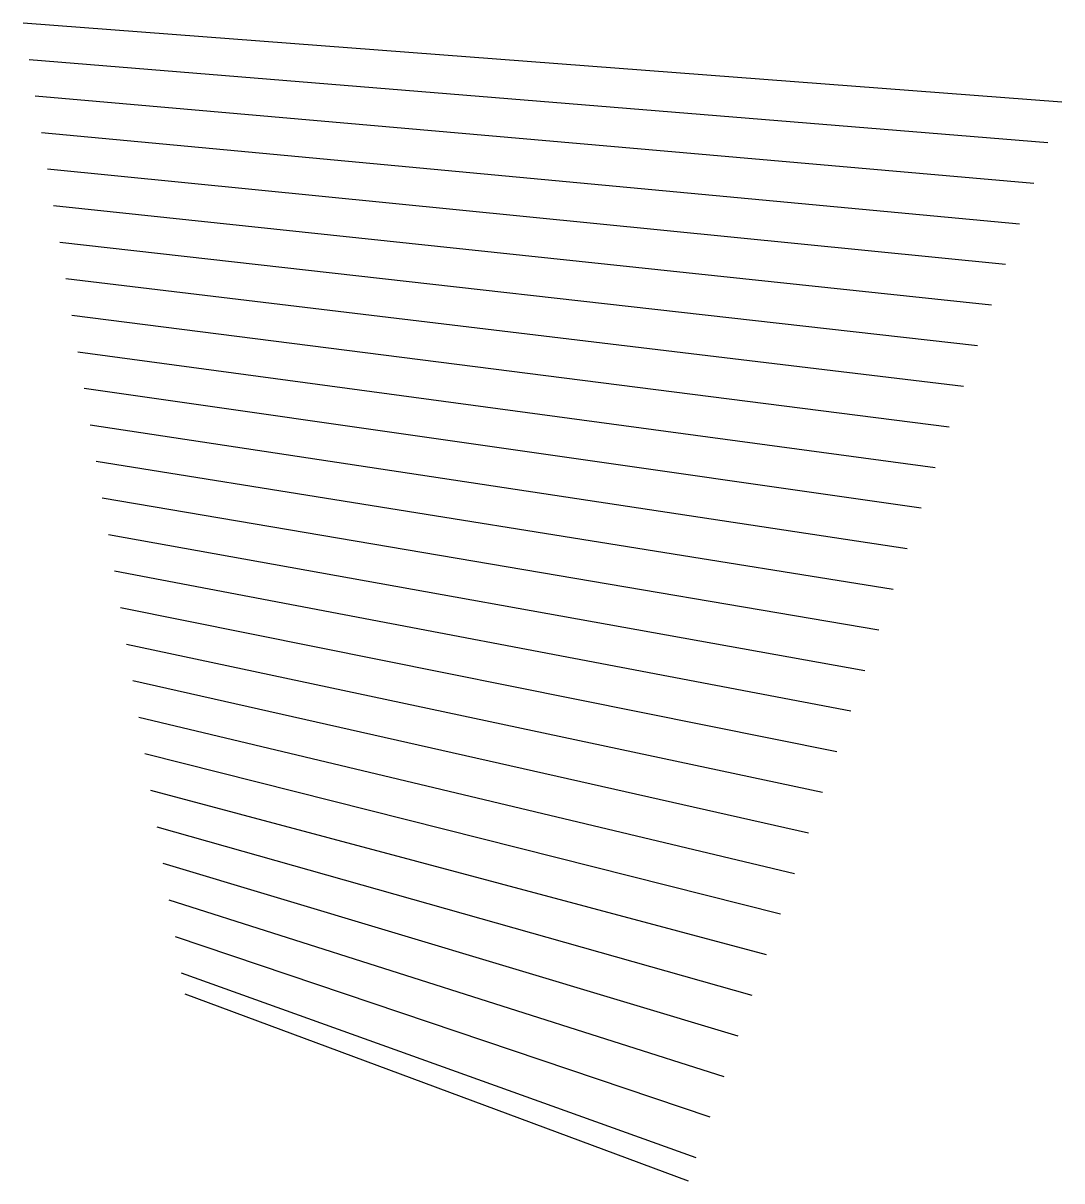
# Model space of a CAD drawing. Units: millimetres at full size, sheet at 1:100. Extents: x -12061 to 5633, y -15551 to 4163.
import ezdxf

# ---------------------------------------------------------------- set-up
doc = ezdxf.new("R2010")
doc.units = ezdxf.units.MM
doc.header["$LTSCALE"] = 100
doc.layers.add('0-0', color=7, linetype='Continuous')

msp = doc.modelspace()

# ---------------------------------------------------------------- linework, layer by layer
at = {"layer": '0-0'}
for p, q in [((5632.7, 2816.3), (-12061.2, 4163.3)), ((5393, 2124.9), (-11957.5, 3541)), ((5153.3, 1433.5), (-11853.8, 2918.7)), ((4913.6, 742.1), (-11750.1, 2296.5)), ((4673.9, 50.7), (-11646.4, 1674.2)), ((4434.2, -640.7), (-11542.7, 1051.9)), ((4194.5, -1332.1), (-11439, 429.7)), ((3954.8, -2023.5), (-11335.2, -192.6)), ((3715.1, -2715), (-11231.5, -814.9)), ((3475.5, -3406.4), (-11127.8, -1437.2)), ((3235.8, -4097.8), (-11024.1, -2059.4)), ((2996.1, -4789.2), (-10920.4, -2681.7)), ((2756.4, -5480.6), (-10816.7, -3304)), ((2516.7, -6172), (-10713, -3926.2)), ((2277, -6863.4), (-10609.3, -4548.5)), ((2037.3, -7554.8), (-10505.6, -5170.8)), ((1797.6, -8246.2), (-10401.8, -5793)), ((1557.9, -8937.6), (-10298.1, -6415.3)), ((1318.3, -9629.1), (-10194.4, -7037.6)), ((1078.6, -10320.5), (-10090.7, -7659.8)), ((838.9, -11011.9), (-9987, -8282.1)), ((599.2, -11703.3), (-9883.3, -8904.4)), ((359.5, -12394.7), (-9779.6, -9526.7)), ((119.8, -13086.1), (-9675.9, -10148.9)), ((-119.9, -13777.5), (-9572.1, -10771.2)), ((-359.6, -14468.9), (-9468.4, -11393.5)), ((-599.3, -15160.3), (-9364.7, -12015.7)), ((-9306.1, -12367.3), (-734.7, -15551))]:
    msp.add_line(p, q, dxfattribs=at)

doc.saveas('drawing.dxf')
